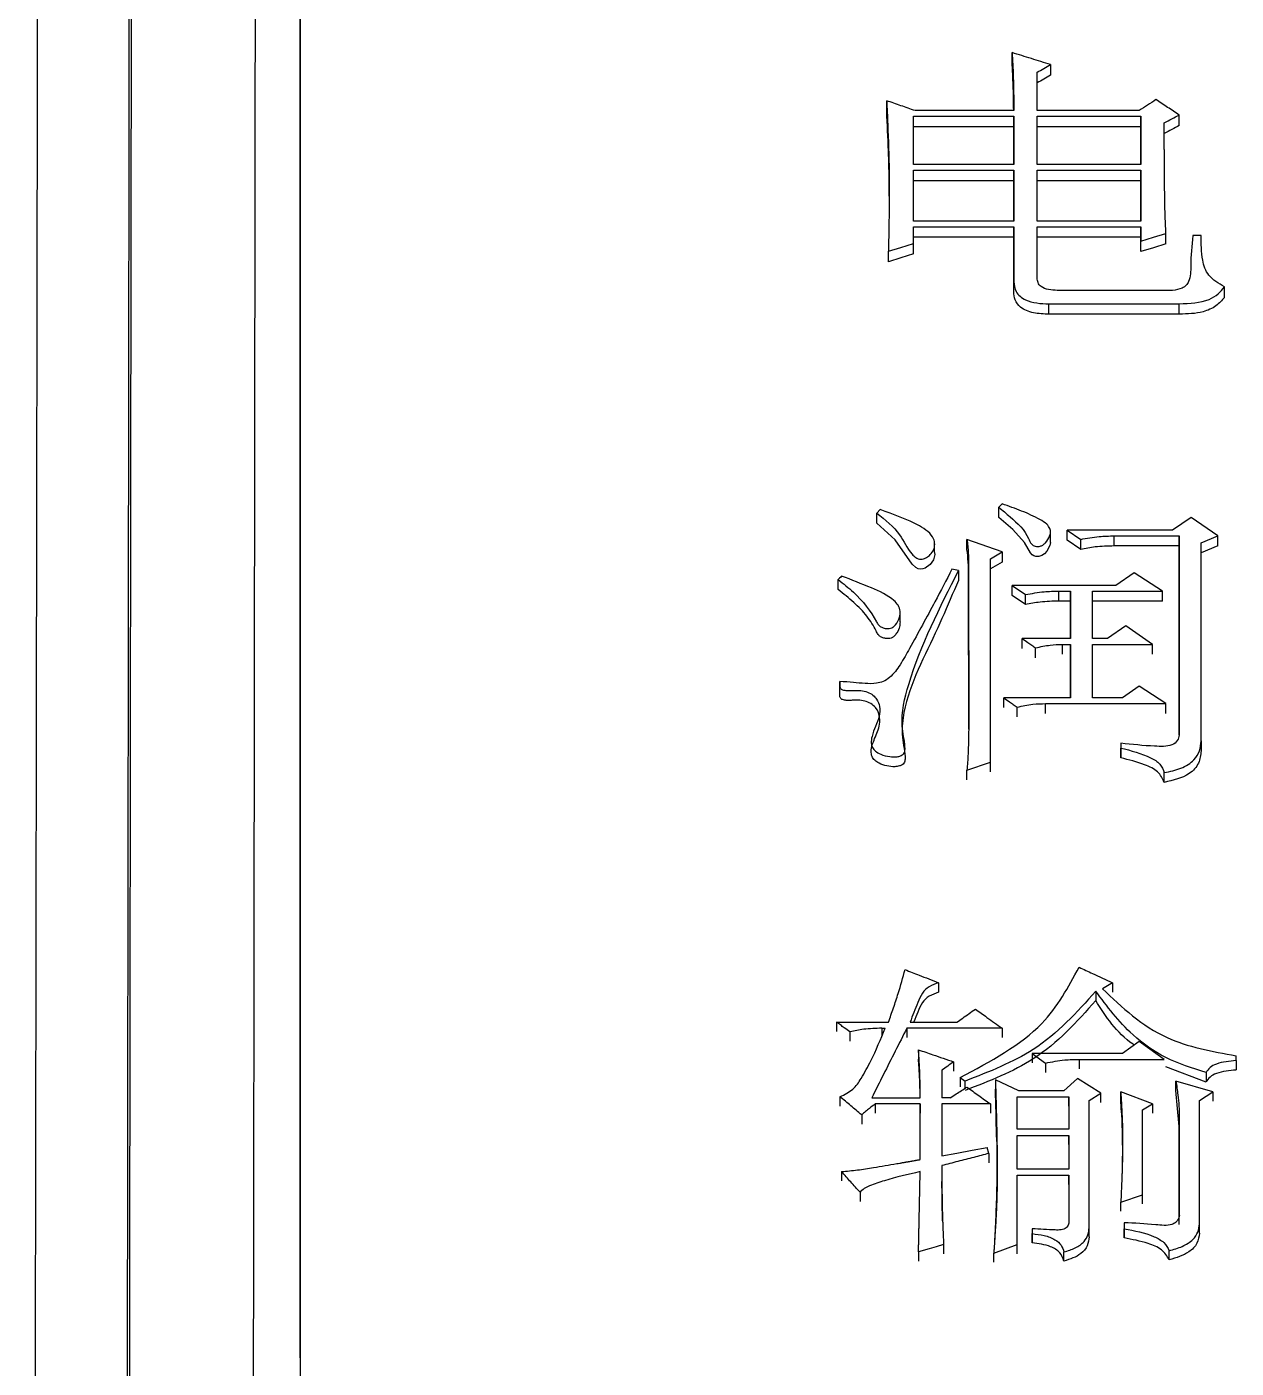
# Model space of a CAD drawing. Header units: millimetres. Extents: x 2160 to 4596, y 811 to 2534.
# Drawn here: x 2730.58 to 2738.4, y 2286.71 to 2295.39 of the extents above; entities that cross this region are included whole.
import ezdxf

# ---------------------------------------------------------------- set-up
doc = ezdxf.new("R2010")
doc.units = ezdxf.units.MM

msp = doc.modelspace()

# ---------------------------------------------------------------- linework, layer by layer
at = {"color": 7, "linetype": 'Continuous', "lineweight": 25}
for p, q in [((2736.9529, 2295.1514), (2736.9529, 2295.2206)), ((2737.1151, 2294.8449), (2737.1151, 2295.0933)), ((2737.2017, 2295.1429), (2737.2017, 2295.0737)), ((2736.1416, 2294.8401), (2736.1416, 2294.9089)), ((2736.9637, 2294.8449), (2736.3255, 2294.8449)), ((2737.775, 2294.8449), (2737.1151, 2294.8449)), ((2736.3147, 2294.8094), (2736.9637, 2294.8094)), ((2736.3147, 2294.4954), (2736.3147, 2294.8094)), ((2736.9637, 2294.7407), (2736.3147, 2294.7407)), ((2736.9637, 2294.8094), (2736.9637, 2294.4954)), ((2736.9637, 2294.7407), (2736.9637, 2294.8094)), ((2736.9637, 2294.4954), (2736.9637, 2294.7407)), ((2737.1151, 2294.8094), (2737.7858, 2294.8094)), ((2737.1151, 2294.4954), (2737.1151, 2294.8094)), ((2737.7858, 2294.7407), (2737.1151, 2294.7407)), ((2737.7858, 2294.8094), (2737.7858, 2294.4954)), ((2737.7858, 2294.7407), (2737.7858, 2294.8094)), ((2737.7858, 2294.4954), (2737.7858, 2294.7407)), ((2738.0346, 2294.7478), (2738.0346, 2294.8165)), ((2736.1532, 2294.551), (2736.1571, 2294.2026)), ((2736.9637, 2294.4954), (2736.3147, 2294.4954)), ((2737.7858, 2294.4954), (2737.1151, 2294.4954)), ((2736.3147, 2294.4596), (2736.9637, 2294.4596)), ((2736.3147, 2294.1295), (2736.3147, 2294.4596)), ((2736.9637, 2294.3914), (2736.3147, 2294.3914)), ((2736.9637, 2294.4596), (2736.9637, 2294.1295)), ((2736.9637, 2294.3914), (2736.9637, 2294.4596)), ((2736.9637, 2294.1295), (2736.9637, 2294.3914)), ((2737.1151, 2294.4596), (2737.7858, 2294.4596)), ((2737.1151, 2294.1295), (2737.1151, 2294.4596)), ((2737.7858, 2294.3914), (2737.1151, 2294.3914)), ((2737.7858, 2294.4596), (2737.7858, 2294.1295)), ((2737.7858, 2294.3914), (2737.7858, 2294.4596)), ((2737.7858, 2294.1295), (2737.7858, 2294.3914)), ((2736.9637, 2294.1295), (2736.3147, 2294.1295)), ((2736.3147, 2294.0935), (2736.9637, 2294.0935)), ((2736.3147, 2293.9854), (2736.3147, 2294.0935)), ((2736.9637, 2294.0935), (2736.9637, 2293.7396)), ((2736.9637, 2294.0257), (2736.9637, 2294.0935)), ((2737.7858, 2294.1295), (2737.1151, 2294.1295)), ((2737.1151, 2294.0935), (2737.7858, 2294.0935)), ((2737.1151, 2293.7614), (2737.1151, 2294.0935)), ((2737.7858, 2294.0935), (2737.7858, 2293.9998)), ((2737.7858, 2294.0257), (2737.7858, 2294.0935)), ((2737.9481, 2293.9826), (2737.9481, 2294.0503)), ((2736.9637, 2294.0257), (2736.3147, 2294.0257)), ((2736.3147, 2293.9178), (2736.3147, 2293.9854)), ((2736.9637, 2293.6723), (2736.9637, 2294.0257)), ((2737.7858, 2294.0257), (2737.1151, 2294.0257)), ((2737.7858, 2293.9322), (2737.7858, 2294.0257)), ((2737.7858, 2293.9322), (2737.7858, 2293.9998)), ((2738.1752, 2294.0358), (2738.1211, 2294.0358)), ((2736.1524, 2293.8673), (2736.1524, 2293.9349)), ((2736.9637, 2293.6723), (2736.9637, 2293.7396)), ((2738.3267, 2293.6362), (2738.3267, 2293.7034)), ((2737.9916, 2293.6817), (2737.2449, 2293.6817)), ((2737.1909, 2293.5275), (2737.1909, 2293.5946)), ((2737.1909, 2293.5946), (2738.0346, 2293.5946)), ((2738.0346, 2293.5275), (2737.1909, 2293.5275)), ((2738.0346, 2293.5275), (2738.0346, 2293.5946)), ((2736.0983, 2292.2628), (2736.0767, 2292.2405)), ((2736.0767, 2292.1752), (2736.0767, 2292.2405)), ((2736.8664, 2292.2122), (2736.8664, 2292.2776)), ((2738.1103, 2292.2109), (2737.9914, 2292.1293)), ((2738.2834, 2292.0921), (2738.1103, 2292.2109)), ((2736.4499, 2291.9918), (2736.4499, 2292.0569)), ((2736.888, 2291.9881), (2736.6608, 2292.0699)), ((2736.6608, 2292.0047), (2736.6608, 2292.0699)), ((2737.2021, 2292.0503), (2737.2021, 2292.116)), ((2737.3099, 2292.1293), (2737.3964, 2292.0699)), ((2737.9914, 2292.1293), (2737.3099, 2292.1293)), ((2737.3099, 2292.0641), (2737.3099, 2292.1293)), ((2737.3964, 2292.0047), (2737.3099, 2292.0641)), ((2737.3964, 2292.0047), (2737.3964, 2292.0699)), ((2737.6127, 2292.0921), (2738.0346, 2292.0921)), ((2737.6127, 2292.027), (2737.6127, 2292.0921)), ((2738.0346, 2292.0921), (2738.0346, 2290.8027)), ((2738.0346, 2292.027), (2738.0346, 2292.0921)), ((2738.1753, 2292.0476), (2738.2834, 2292.0921)), ((2738.1753, 2290.7648), (2738.1753, 2292.0476)), ((2738.2834, 2292.027), (2738.2834, 2292.0921)), ((2736.8123, 2291.9434), (2736.888, 2291.9881)), ((2736.888, 2291.9881), (2736.888, 2291.9231)), ((2738.0346, 2292.027), (2737.6127, 2292.027)), ((2738.0346, 2290.8027), (2738.0346, 2292.027)), ((2738.2834, 2292.027), (2738.1753, 2291.9825)), ((2736.6067, 2291.8689), (2736.5635, 2291.8764)), ((2736.8123, 2290.6285), (2736.8123, 2291.9434)), ((2736.888, 2291.9231), (2736.8123, 2291.8785)), ((2735.828, 2291.7446), (2735.828, 2291.8094)), ((2736.6067, 2291.8689), (2736.6067, 2291.8041)), ((2736.6716, 2291.8615), (2736.6717, 2290.8405)), ((2736.6716, 2291.7966), (2736.6716, 2291.8615)), ((2736.6717, 2290.8405), (2736.6716, 2291.7966)), ((2737.7426, 2291.854), (2737.6236, 2291.772)), ((2737.9265, 2291.7347), (2737.7426, 2291.854)), ((2736.9529, 2291.772), (2737.0394, 2291.7123)), ((2737.6236, 2291.772), (2736.9529, 2291.772)), ((2736.9529, 2291.7073), (2736.9529, 2291.772)), ((2737.0394, 2291.6476), (2736.9529, 2291.7073)), ((2737.0394, 2291.6476), (2737.0394, 2291.7123)), ((2737.2558, 2291.7347), (2737.3315, 2291.7347)), ((2737.2558, 2291.67), (2737.2558, 2291.7347)), ((2737.3315, 2291.7347), (2737.3315, 2291.4279)), ((2737.3315, 2291.67), (2737.3315, 2291.7347)), ((2737.4721, 2291.7347), (2737.9265, 2291.7347)), ((2737.4721, 2291.4279), (2737.4721, 2291.7347)), ((2737.9265, 2291.67), (2737.9265, 2291.7347)), ((2737.3315, 2291.67), (2737.2558, 2291.67)), ((2737.3315, 2291.4279), (2737.3315, 2291.67)), ((2737.9265, 2291.67), (2737.4721, 2291.67)), ((2736.2288, 2291.5358), (2736.2288, 2291.6006)), ((2737.6885, 2291.5103), (2737.5695, 2291.4279)), ((2737.8616, 2291.3904), (2737.6885, 2291.5103)), ((2737.3315, 2291.4279), (2737.0178, 2291.4279)), ((2737.0178, 2291.3636), (2737.0178, 2291.4279)), ((2737.1043, 2291.3037), (2737.1043, 2291.3679)), ((2737.2774, 2291.3904), (2737.3315, 2291.3904)), ((2737.2774, 2291.3904), (2737.2774, 2291.3261)), ((2737.3315, 2291.3904), (2737.3315, 2291.0444)), ((2737.3315, 2291.3262), (2737.3315, 2291.3904)), ((2737.5695, 2291.4279), (2737.4721, 2291.4279)), ((2737.4721, 2291.3904), (2737.8616, 2291.3904)), ((2737.4721, 2291.0444), (2737.4721, 2291.3904)), ((2737.8616, 2291.3262), (2737.8616, 2291.3904)), ((2737.3315, 2291.0444), (2737.3315, 2291.3261)), ((2735.8387, 2291.0559), (2735.8387, 2291.1197)), ((2737.775, 2291.1197), (2737.6668, 2291.0444)), ((2737.9481, 2291.0067), (2737.775, 2291.1197)), ((2737.3315, 2291.0444), (2736.8988, 2291.0444)), ((2736.8988, 2290.9807), (2736.8988, 2291.0444)), ((2737.1692, 2291.0067), (2737.9481, 2291.0067)), ((2737.1692, 2290.9429), (2737.1692, 2291.0067)), ((2737.6668, 2291.0444), (2737.4721, 2291.0444)), ((2737.9481, 2290.943), (2737.9481, 2291.0067)), ((2736.9854, 2290.9204), (2736.9854, 2290.984)), ((2737.656, 2290.7497), (2737.656, 2290.7194)), ((2737.656, 2290.7497), (2737.656, 2290.6864)), ((2738.1753, 2290.7648), (2738.1753, 2290.7015)), ((2737.656, 2290.656), (2737.656, 2290.7194)), ((2736.6608, 2290.5754), (2736.8123, 2290.6285)), ((2736.6608, 2290.5123), (2736.6608, 2290.5754)), ((2736.8123, 2290.5653), (2736.8123, 2290.6285)), ((2737.9373, 2290.497), (2737.9373, 2290.5602)), ((2736.477, 2289.1998), (2736.477, 2289.1384)), ((2737.602, 2289.1998), (2737.5371, 2289.1612)), ((2737.602, 2289.1998), (2737.602, 2289.1387)), ((2737.4938, 2289.1457), (2737.4938, 2289.0847)), ((2735.8171, 2288.9444), (2736.1524, 2288.9444)), ((2735.8171, 2288.9444), (2735.8171, 2288.8836)), ((2736.2931, 2288.9444), (2736.5959, 2288.9444)), ((2735.9036, 2288.8823), (2735.9036, 2288.8216)), ((2736.1092, 2288.9056), (2736.1308, 2288.9056)), ((2736.1092, 2288.9056), (2736.1092, 2288.8559)), ((2736.888, 2288.9056), (2736.2714, 2288.9056)), ((2736.2714, 2288.9056), (2736.2714, 2288.8449)), ((2736.888, 2288.9056), (2736.888, 2288.8449)), ((2736.3472, 2288.7658), (2736.3472, 2288.7053)), ((2737.775, 2288.8202), (2737.6669, 2288.7425)), ((2737.9373, 2288.7036), (2737.775, 2288.8202)), ((2736.5743, 2288.6881), (2736.5743, 2288.6277)), ((2737.0827, 2288.7425), (2737.1693, 2288.6803)), ((2737.6669, 2288.7425), (2737.0827, 2288.7425)), ((2737.0827, 2288.7425), (2737.0827, 2288.682)), ((2737.1693, 2288.6803), (2737.1693, 2288.6199)), ((2737.3856, 2288.7036), (2737.9373, 2288.7036)), ((2737.3856, 2288.7036), (2737.3856, 2288.6432)), ((2738.4024, 2288.6959), (2738.4024, 2288.727)), ((2738.4024, 2288.6959), (2738.4024, 2288.6354)), ((2736.4986, 2288.6336), (2736.4986, 2288.4544)), ((2736.6176, 2288.5869), (2736.65, 2288.5635)), ((2737.3748, 2288.5791), (2737.2883, 2288.5012)), ((2737.5262, 2288.4856), (2737.3748, 2288.5791)), ((2738.2077, 2288.5574), (2737.9475, 2288.6558)), ((2738.2077, 2288.6181), (2738.2077, 2288.5577)), ((2736.65, 2288.5175), (2736.65, 2288.5635)), ((2736.9962, 2288.5012), (2736.8447, 2288.5713)), ((2736.8447, 2288.5713), (2736.8447, 2288.5111)), ((2737.2883, 2288.5012), (2736.9962, 2288.5012)), ((2737.8616, 2288.4154), (2737.656, 2288.4934)), ((2737.656, 2288.4329), (2737.656, 2288.4934)), ((2738.251, 2288.4934), (2738.013, 2288.5635)), ((2738.013, 2288.5033), (2738.013, 2288.5635)), ((2738.0347, 2288.2692), (2738.013, 2288.503)), ((2738.1645, 2288.4388), (2738.251, 2288.4934)), ((2738.251, 2288.4934), (2738.251, 2288.4332)), ((2735.8388, 2288.4621), (2735.8388, 2288.402)), ((2736.0443, 2288.4544), (2736.358, 2288.4544)), ((2736.358, 2288.4154), (2736.0659, 2288.4154)), ((2736.0659, 2288.4154), (2736.0659, 2288.3553)), ((2736.358, 2288.0555), (2736.358, 2288.4154)), ((2736.358, 2288.4154), (2736.358, 2288.3553)), ((2736.5527, 2288.4544), (2736.4986, 2288.4544)), ((2736.8123, 2288.4154), (2736.4986, 2288.4154)), ((2736.4986, 2288.4154), (2736.4986, 2288.0791)), ((2736.8123, 2288.4154), (2736.8123, 2288.3553)), ((2736.9854, 2288.4622), (2737.3207, 2288.4622)), ((2736.9854, 2288.2513), (2736.9854, 2288.4622)), ((2737.3207, 2288.4622), (2737.3207, 2288.2513)), ((2737.3207, 2288.4021), (2737.3207, 2288.4622)), ((2737.4505, 2288.4388), (2737.5262, 2288.4856)), ((2737.4505, 2287.6153), (2737.4505, 2288.4388)), ((2737.5262, 2288.4254), (2737.5262, 2288.4856)), ((2737.66, 2288.3569), (2737.656, 2288.4329)), ((2737.7967, 2288.3763), (2737.8616, 2288.4154)), ((2737.8616, 2288.4154), (2737.8616, 2288.3553)), ((2738.1645, 2287.639), (2738.1645, 2288.4388)), ((2735.9794, 2288.3451), (2735.9794, 2288.2851)), ((2738.0347, 2288.3295), (2738.0347, 2287.6941)), ((2738.0347, 2288.2695), (2738.0347, 2288.3295)), ((2737.3207, 2288.2513), (2736.9854, 2288.2513)), ((2738.0347, 2287.6347), (2738.0347, 2288.2692)), ((2736.9854, 2288.2122), (2737.3207, 2288.2122)), ((2736.9854, 2287.9928), (2736.9854, 2288.2122)), ((2737.3207, 2288.2122), (2737.3207, 2287.9928)), ((2737.3207, 2288.1524), (2737.3207, 2288.2122)), ((2736.8015, 2288.0947), (2736.7907, 2288.1339)), ((2736.8015, 2288.0947), (2736.8015, 2288.0351)), ((2735.8496, 2287.9771), (2735.8496, 2287.9176)), ((2737.3207, 2287.9928), (2736.9854, 2287.9928)), ((2736.9854, 2287.9536), (2737.3207, 2287.9536)), ((2736.9854, 2287.5049), (2736.9854, 2287.9536)), ((2737.3207, 2287.9536), (2737.3207, 2287.6626)), ((2737.3207, 2287.8941), (2737.3207, 2287.9536)), ((2735.9686, 2287.8436), (2735.9686, 2287.7843)), ((2737.6561, 2287.7807), (2737.7967, 2287.8279)), ((2737.7967, 2287.7686), (2737.7967, 2287.8279)), ((2737.6561, 2287.7215), (2737.6561, 2287.7807)), ((2737.6777, 2287.6469), (2737.6777, 2287.6075)), ((2737.6777, 2287.6469), (2737.6777, 2287.5878)), ((2738.1645, 2287.5799), (2738.1645, 2287.639)), ((2737.0827, 2287.6075), (2737.0827, 2287.5759)), ((2737.0827, 2287.6075), (2737.0827, 2287.5485)), ((2737.0827, 2287.5166), (2737.0827, 2287.5759)), ((2737.4505, 2287.5563), (2737.4505, 2287.6153)), ((2737.6777, 2287.5481), (2737.6777, 2287.6075)), ((2736.3472, 2287.4576), (2736.3472, 2287.3988)), ((2736.5094, 2287.5049), (2736.5094, 2287.4461)), ((2736.8339, 2287.4497), (2736.9854, 2287.5049)), ((2736.8339, 2287.3909), (2736.8339, 2287.4497)), ((2736.9854, 2287.4461), (2736.9854, 2287.5049)), ((2737.2883, 2287.3984), (2737.2883, 2287.4576)), ((2737.9698, 2287.4063), (2737.9698, 2287.4655))]:
    msp.add_line(p, q, dxfattribs=at)
at = {"color": 7, "linetype": 'Continuous', "lineweight": 25, "flags": 128}
for points in [[(2737.7858, 2293.9998), (2737.8669, 2294.025), (2737.9481, 2294.0503)], [(2736.1524, 2293.9349), (2736.2335, 2293.9601), (2736.3147, 2293.9854)], [(2737.9481, 2293.9826), (2737.8669, 2293.9574), (2737.7858, 2293.9322)], [(2736.3147, 2293.9178), (2736.2335, 2293.8925), (2736.1524, 2293.8673)], [(2736.888, 2292.2998), (2736.8772, 2292.2887), (2736.8664, 2292.2776)], [(2736.4483, 2291.9904), (2736.4518, 2291.9726), (2736.4452, 2291.9381), (2736.4229, 2291.9065), (2736.3906, 2291.8836), (2736.376, 2291.8782), (2736.3612, 2291.8764), (2736.3448, 2291.8794), (2736.3297, 2291.887), (2736.3053, 2291.9095), (2736.1962, 2292.0658), (2736.0767, 2292.1752), (2736.0767, 2292.1752)], [(2737.2007, 2292.0505), (2737.1972, 2292.0302), (2737.1772, 2291.9941), (2737.1613, 2291.9752), (2737.1459, 2291.9648), (2737.1265, 2291.9592), (2737.1073, 2291.9591), (2737.0938, 2291.9625), (2737.0828, 2291.9694), (2737.072, 2291.983), (2737.0333, 2292.0498), (2736.9575, 2292.1344), (2736.8664, 2292.2122), (2736.8664, 2292.2122)], [(2735.8496, 2291.8317), (2735.8441, 2291.826), (2735.836, 2291.8177), (2735.8279, 2291.8094)], [(2735.8387, 2291.086), (2735.8387, 2291.1097), (2735.8387, 2291.1499)], [(2736.6176, 2288.5869), (2736.6176, 2288.56), (2736.6176, 2288.5432), (2736.6176, 2288.5266)], [(2736.4986, 2288.0791), (2736.596, 2288.0973), (2736.6933, 2288.1156), (2736.7907, 2288.1339)], [(2736.5094, 2287.5049), (2736.4624, 2287.4912), (2736.4154, 2287.4775), (2736.3472, 2287.4576)]]:
    msp.add_lwpolyline(points, dxfattribs=at)
at = {"color": 7, "linetype": 'Continuous', "lineweight": 25}
for points, knots in [([(2732.3461, 2317.8629), (2732.3462, 2317.7589), (2732.3462, 2317.2381), (2732.3463, 2315.8712), (2732.3463, 2313.7113), (2732.3464, 2311.0929), (2732.3464, 2308.6304), (2732.3465, 2305.1226), (2732.3465, 2301.9796), (2732.3465, 2297.6645), (2732.3466, 2292.9775), (2732.3466, 2287.8453), (2732.3467, 2282.4217), (2732.3467, 2277.863), (2732.3468, 2271.9405), (2732.3468, 2267.0347), (2732.3469, 2260.3558), (2732.347, 2256.063), (2732.3471, 2253.0619)], [0, 0, 0, 0, 0.020124, 0.100733, 0.181328, 0.221587, 0.302184, 0.342442, 0.423039, 0.463298, 0.543894, 0.624491, 0.664749, 0.745346, 0.785604, 0.8662, 0.906458, 1, 1, 1, 1]), ([(2732.3466, 2286.7729), (2732.3466, 2287.9576), (2732.3466, 2290.2111), (2732.3465, 2294.2514), (2732.3465, 2297.959), (2732.3465, 2302.1936), (2732.3464, 2305.2676), (2732.3464, 2308.6798), (2732.3463, 2311.6572), (2732.3463, 2314.0006), (2732.3462, 2315.9411), (2732.3462, 2316.6748), (2732.3461, 2317.1716)], [0, 0, 0, 0, 0.072858, 0.13859, 0.270184, 0.335916, 0.467513, 0.533245, 0.664841, 0.796434, 0.862166, 1, 1, 1, 1]), ([(2730.6775, 2316.9149), (2730.6776, 2316.9432), (2730.6779, 2317.0317), (2730.6766, 2316.0453), (2730.6737, 2314.0324), (2730.669, 2310.9697), (2730.6638, 2307.5815), (2730.6587, 2304.2441), (2730.6541, 2301.1744), (2730.6485, 2297.531), (2730.642, 2293.2603), (2730.6347, 2288.6146), (2730.627, 2283.6678), (2730.6188, 2278.4974), (2730.6098, 2272.8131), (2730.5999, 2266.6161), (2730.5892, 2259.9322), (2730.5817, 2255.2415), (2730.5778, 2252.8474)], [0, 0, 0, 0, 0.039342, 0.122943, 0.206183, 0.289063, 0.371582, 0.416612, 0.465601, 0.518547, 0.575452, 0.636313, 0.690059, 0.746552, 0.805793, 0.867782, 0.932518, 1, 1, 1, 1]), ([(2731.1828, 2252.7119), (2731.1874, 2256.0112), (2731.1965, 2262.6097), (2731.2094, 2272.0397), (2731.2215, 2280.9203), (2731.2324, 2289.078), (2731.2422, 2296.3784), (2731.2505, 2302.6961), (2731.2572, 2307.9182), (2731.2622, 2311.9747), (2731.2654, 2314.7227), (2731.2669, 2316.1688), (2731.2665, 2316.1455), (2731.2663, 2316.1368)], [0, 0, 0, 0, 0.094309, 0.188619, 0.282928, 0.377238, 0.471547, 0.565857, 0.660166, 0.754475, 0.848785, 0.943094, 1, 1, 1, 1]), ([(2731.1968, 2252.6632), (2731.2001, 2255.0489), (2731.2066, 2259.7555), (2731.2158, 2266.5047), (2731.2245, 2272.8473), (2731.2325, 2278.7425), (2731.2399, 2284.1731), (2731.2476, 2289.9061), (2731.2552, 2295.6747), (2731.2625, 2301.155), (2731.2682, 2305.6221), (2731.2727, 2309.1452), (2731.276, 2311.8072), (2731.2782, 2313.7101), (2731.2795, 2314.9289), (2731.2801, 2315.6459), (2731.2799, 2315.6767), (2731.2798, 2315.6914)], [0, 0, 0, 0, 0.06854, 0.13522, 0.200041, 0.263001, 0.324101, 0.38334, 0.468684, 0.549845, 0.626823, 0.699617, 0.768227, 0.832652, 0.892892, 0.948946, 1, 1, 1, 1]), ([(2732.078, 2314.9376), (2732.078, 2314.9496), (2732.0783, 2315.0619), (2732.0781, 2314.7092), (2732.0776, 2314.1393), (2732.077, 2313.5926), (2732.0763, 2312.9184), (2732.0754, 2312.1103), (2732.0743, 2311.1704), (2732.073, 2310.0988), (2732.0709, 2308.3893), (2732.0675, 2305.7032), (2732.0623, 2301.5534), (2732.0556, 2296.337), (2732.0483, 2290.7301), (2732.0407, 2285.0529), (2732.0332, 2279.5858), (2732.025, 2273.573), (2732.016, 2267.0254), (2732.0062, 2259.9825), (2731.9994, 2255.0402), (2731.9959, 2252.5261)], [0, 0, 0, 0, 0.008365, 0.077995, 0.107986, 0.138061, 0.168221, 0.198465, 0.228793, 0.259205, 0.289702, 0.358895, 0.433683, 0.514064, 0.600037, 0.66048, 0.723411, 0.788828, 0.856732, 0.927123, 1, 1, 1, 1]), ([(2736.9529, 2295.2206), (2736.9556, 2295.1694), (2736.9604, 2295.0813), (2736.963, 2294.956), (2736.9634, 2294.8819), (2736.9637, 2294.8449)], [0, 0, 0, 0, 0.41049, 0.705225, 1, 1, 1, 1]), ([(2737.2017, 2295.1429), (2737.1602, 2295.1558), (2737.0773, 2295.1818), (2736.9943, 2295.2077), (2736.9529, 2295.2206)], [0, 0, 0, 0, 0.499999, 1, 1, 1, 1]), ([(2736.9629, 2294.8449), (2736.9627, 2294.8735), (2736.9622, 2294.9391), (2736.9589, 2295.0413), (2736.9549, 2295.1147), (2736.9529, 2295.1514)], [0, 0, 0, 0, 0.279289, 0.639605, 1, 1, 1, 1]), ([(2737.1151, 2295.0933), (2737.1296, 2295.1016), (2737.1584, 2295.1181), (2737.1872, 2295.1346), (2737.2017, 2295.1429)], [0, 0, 0, 0, 0.500001, 1, 1, 1, 1]), ([(2737.2017, 2295.0737), (2737.1872, 2295.0655), (2737.1584, 2295.049), (2737.1296, 2295.0325), (2737.1151, 2295.0243)], [0, 0, 0, 0, 0.499999, 1, 1, 1, 1]), ([(2737.8832, 2294.916), (2737.8651, 2294.9042), (2737.8291, 2294.8805), (2737.793, 2294.8568), (2737.775, 2294.8449)], [0, 0, 0, 0, 0.499999, 1, 1, 1, 1]), ([(2738.0346, 2294.8165), (2738.0094, 2294.8331), (2737.9589, 2294.8663), (2737.9084, 2294.8994), (2737.8832, 2294.916)], [0, 0, 0, 0, 0.499999, 1, 1, 1, 1]), ([(2736.1416, 2294.9089), (2736.1438, 2294.8581), (2736.1506, 2294.7057), (2736.1586, 2294.4672), (2736.1577, 2294.1932), (2736.1542, 2294.021), (2736.1524, 2293.9349)], [0, 0, 0, 0, 0.157705, 0.473128, 0.736533, 1, 1, 1, 1]), ([(2736.3255, 2294.8449), (2736.2948, 2294.8556), (2736.2335, 2294.8769), (2736.1722, 2294.8982), (2736.1416, 2294.9089)], [0, 0, 0, 0, 0.5, 1, 1, 1, 1]), ([(2736.1528, 2294.5487), (2736.1526, 2294.561), (2736.1505, 2294.6586), (2736.1457, 2294.7555), (2736.1416, 2294.8401)], [0, 0, 0, 0, 0.126532, 1, 1, 1, 1]), ([(2737.9372, 2294.7666), (2737.9535, 2294.7749), (2737.9859, 2294.7916), (2738.0184, 2294.8082), (2738.0346, 2294.8165)], [0, 0, 0, 0, 0.5, 1, 1, 1, 1]), ([(2737.9481, 2294.0503), (2737.9461, 2294.092), (2737.9439, 2294.139), (2737.9419, 2294.2068), (2737.9406, 2294.2746), (2737.939, 2294.3578), (2737.9386, 2294.441), (2737.9382, 2294.4929), (2737.938, 2294.5292), (2737.9379, 2294.5499), (2737.9378, 2294.5629), (2737.9378, 2294.5732), (2737.9377, 2294.5836), (2737.9377, 2294.594), (2737.9376, 2294.6069), (2737.9376, 2294.6173), (2737.9376, 2294.6302), (2737.9375, 2294.6406), (2737.9375, 2294.6535), (2737.9375, 2294.6639), (2737.9374, 2294.6742), (2737.9374, 2294.6846), (2737.9374, 2294.6949), (2737.9374, 2294.7078), (2737.9373, 2294.7169), (2737.9373, 2294.7259), (2737.9373, 2294.7311), (2737.9373, 2294.7375), (2737.9373, 2294.7427), (2737.9373, 2294.7479), (2737.9373, 2294.7529), (2737.9373, 2294.7592), (2737.9373, 2294.7642), (2737.9372, 2294.7666)], [0, 0, 0, 0, 0.174064, 0.195822, 0.282854, 0.456917, 0.543949, 0.63098, 0.674496, 0.696253, 0.718011, 0.72889, 0.739769, 0.761527, 0.772406, 0.794164, 0.805043, 0.8268, 0.837679, 0.859437, 0.870316, 0.881195, 0.902953, 0.913832, 0.93559, 0.941029, 0.951908, 0.957347, 0.968226, 0.973666, 0.979105, 0.989553, 1, 1, 1, 1]), ([(2738.0346, 2294.7478), (2738.0184, 2294.7395), (2737.9859, 2294.7229), (2737.9535, 2294.7063), (2737.9372, 2294.698)], [0, 0, 0, 0, 0.499998, 1, 1, 1, 1]), ([(2738.1211, 2294.0358), (2738.1152, 2293.9709), (2738.1063, 2293.8724), (2738.1093, 2293.7614), (2738.0807, 2293.7135), (2738.0472, 2293.6892), (2738.0133, 2293.6846), (2737.9916, 2293.6817)], [0, 0, 0, 0, 0.493123, 0.748949, 0.813909, 0.880596, 1, 1, 1, 1]), ([(2738.3267, 2293.7034), (2738.2886, 2293.7264), (2738.2137, 2293.7715), (2738.1767, 2293.8967), (2738.1758, 2293.9831), (2738.1752, 2294.0358)], [0, 0, 0, 0, 0.287877, 0.565058, 1, 1, 1, 1]), ([(2736.9637, 2293.7396), (2736.9657, 2293.7168), (2736.9699, 2293.6705), (2737.0315, 2293.6174), (2737.1123, 2293.597), (2737.1645, 2293.5954), (2737.1909, 2293.5946)], [0, 0, 0, 0, 0.266734, 0.54095, 0.768753, 1, 1, 1, 1]), ([(2737.2449, 2293.6817), (2737.2262, 2293.6823), (2737.1892, 2293.6836), (2737.1412, 2293.7009), (2737.1174, 2293.7312), (2737.1159, 2293.7514), (2737.1151, 2293.7614)], [0, 0, 0, 0, 0.293264, 0.577264, 0.790624, 1, 1, 1, 1]), ([(2738.0346, 2293.5946), (2738.1027, 2293.5971), (2738.1968, 2293.6005), (2738.2879, 2293.6568), (2738.3139, 2293.688), (2738.3267, 2293.7034)], [0, 0, 0, 0, 0.57016, 0.787713, 1, 1, 1, 1]), ([(2737.1909, 2293.5275), (2737.1573, 2293.5287), (2737.0915, 2293.5309), (2737.0075, 2293.5641), (2736.9675, 2293.6188), (2736.965, 2293.6546), (2736.9637, 2293.6723)], [0, 0, 0, 0, 0.29371, 0.577274, 0.790365, 1, 1, 1, 1]), ([(2738.3267, 2293.6362), (2738.3099, 2293.6166), (2738.2758, 2293.5767), (2738.1728, 2293.5308), (2738.0874, 2293.5288), (2738.0346, 2293.5275)], [0, 0, 0, 0, 0.269783, 0.548444, 1, 1, 1, 1]), ([(2736.0767, 2292.2405), (2736.1318, 2292.1961), (2736.2292, 2292.1175), (2736.2758, 2292.0043), (2736.3236, 2291.9545), (2736.344, 2291.9438), (2736.362, 2291.9401), (2736.3812, 2291.9438), (2736.4026, 2291.9541), (2736.4269, 2291.9731), (2736.4478, 2292.0022), (2736.4539, 2292.0381), (2736.4464, 2292.0801), (2736.4104, 2292.1226), (2736.2969, 2292.1921), (2736.1864, 2292.2314), (2736.0983, 2292.2628)], [0, 0, 0, 0, 0.207529, 0.367372, 0.400836, 0.41667, 0.431354, 0.448141, 0.466694, 0.497248, 0.538464, 0.578549, 0.619959, 0.682145, 0.746849, 1, 1, 1, 1]), ([(2736.8664, 2292.2776), (2736.8909, 2292.2574), (2736.9648, 2292.1964), (2737.0465, 2292.1183), (2737.07, 2292.0455), (2737.0886, 2292.0293), (2737.1025, 2292.0242), (2737.1186, 2292.023), (2737.1361, 2292.0255), (2737.1544, 2292.0333), (2737.1767, 2292.0548), (2737.1925, 2292.0828), (2737.2046, 2292.1145), (2737.1979, 2292.1422), (2737.1757, 2292.1727), (2737.1122, 2292.2113), (2737.015, 2292.255), (2736.9305, 2292.2848), (2736.888, 2292.2998)], [0, 0, 0, 0, 0.109185, 0.329159, 0.383764, 0.397994, 0.412315, 0.428913, 0.44575, 0.465116, 0.490353, 0.552222, 0.585254, 0.61868, 0.660425, 0.720614, 0.859403, 1, 1, 1, 1]), ([(2736.6608, 2292.0699), (2736.6642, 2292.0403), (2736.6697, 2291.9909), (2736.6709, 2291.9214), (2736.6714, 2291.8815), (2736.6716, 2291.8615)], [0, 0, 0, 0, 0.426865, 0.713404, 1, 1, 1, 1]), ([(2737.3964, 2292.0699), (2737.4362, 2292.0772), (2737.5073, 2292.0905), (2737.5805, 2292.0916), (2737.6127, 2292.0921)], [0, 0, 0, 0, 0.558835, 1, 1, 1, 1]), ([(2736.6716, 2291.7966), (2736.6715, 2291.8115), (2736.671, 2291.8537), (2736.6702, 2291.9232), (2736.664, 2291.9775), (2736.6608, 2292.0047)], [0, 0, 0, 0, 0.213578, 0.606407, 1, 1, 1, 1]), ([(2737.6127, 2292.027), (2737.5717, 2292.0261), (2737.4984, 2292.0245), (2737.4275, 2292.0108), (2737.3964, 2292.0047)], [0, 0, 0, 0, 0.561085, 1, 1, 1, 1]), ([(2736.5635, 2291.8764), (2736.527, 2291.8063), (2736.4382, 2291.6354), (2736.3256, 2291.4294), (2736.2337, 2291.2635), (2736.1796, 2291.188), (2736.1225, 2291.148), (2736.0413, 2291.1294), (2735.9465, 2291.1437), (2735.8678, 2291.1482), (2735.8387, 2291.1499)], [0, 0, 0, 0, 0.2217717, 0.5408252, 0.6535026, 0.7489436, 0.7896473, 0.8225494, 0.93445, 1, 1, 1, 1]), ([(2735.828, 2291.8094), (2735.8615, 2291.7829), (2735.9629, 2291.7029), (2736.0423, 2291.5988), (2736.086, 2291.5169), (2736.1033, 2291.5023), (2736.1247, 2291.4939), (2736.1466, 2291.491), (2736.1667, 2291.4936), (2736.1844, 2291.5017), (2736.2076, 2291.5249), (2736.2241, 2291.5607), (2736.2319, 2291.6049), (2736.2183, 2291.6438), (2736.1623, 2291.7024), (2736.0317, 2291.7626), (2735.914, 2291.8073), (2735.8496, 2291.8317)], [0, 0, 0, 0, 0.118687, 0.359196, 0.382949, 0.402078, 0.421221, 0.441113, 0.455768, 0.470499, 0.490908, 0.548405, 0.590663, 0.633125, 0.674263, 0.821869, 1, 1, 1, 1]), ([(2735.8387, 2291.1197), (2735.8389, 2291.1163), (2735.8391, 2291.1104), (2735.8438, 2291.103), (2735.8512, 2291.0974), (2735.8679, 2291.0919), (2735.9097, 2291.0905), (2735.9619, 2291.0955), (2736.0175, 2291.0836), (2736.0536, 2291.0632), (2736.0819, 2291.0308), (2736.0994, 2290.9834), (2736.0939, 2290.8998), (2736.0494, 2290.8248), (2736.0388, 2290.7557), (2736.0468, 2290.7222), (2736.0682, 2290.6966), (2736.1073, 2290.675), (2736.1542, 2290.6626), (2736.1971, 2290.6608), (2736.2248, 2290.6657), (2736.2421, 2290.6737), (2736.253, 2290.6838), (2736.261, 2290.7016), (2736.2587, 2290.7619), (2736.2243, 2290.9061), (2736.3198, 2291.3042), (2736.4845, 2291.6284), (2736.6067, 2291.8689)], [0, 0, 0, 0, 0.005261, 0.008837, 0.012422, 0.017277, 0.029828, 0.061172, 0.078769, 0.096459, 0.112862, 0.137643, 0.170618, 0.238675, 0.261666, 0.275651, 0.289759, 0.306991, 0.331345, 0.347224, 0.357105, 0.364402, 0.370592, 0.376767, 0.392657, 0.46137, 0.600195, 1, 1, 1, 1]), ([(2736.6067, 2291.8041), (2736.5975, 2291.7837), (2736.5513, 2291.6815), (2736.4353, 2291.3978), (2736.264, 2291.0954), (2736.2338, 2290.806), (2736.2586, 2290.7018), (2736.261, 2290.6386), (2736.2532, 2290.6204), (2736.2408, 2290.6093), (2736.2203, 2290.601), (2736.1861, 2290.5968), (2736.1401, 2290.602), (2736.0957, 2290.617), (2736.0621, 2290.6386), (2736.0433, 2290.6658), (2736.0378, 2290.7154), (2736.0638, 2290.7845), (2736.0979, 2290.8596), (2736.0975, 2290.927), (2736.0792, 2290.9717), (2736.0488, 2291.0034), (2736.0106, 2291.0219), (2735.9657, 2291.0298), (2735.9265, 2291.0283), (2735.893, 2291.0273), (2735.8715, 2291.0281), (2735.8561, 2291.0316), (2735.8467, 2291.0363), (2735.8407, 2291.0431), (2735.8387, 2291.05), (2735.8387, 2291.0543), (2735.8387, 2291.0558)], [0, 0, 0, 0, 0.033509, 0.167495, 0.460572, 0.533975, 0.607467, 0.62244, 0.629349, 0.63632, 0.644144, 0.656215, 0.676583, 0.698156, 0.712672, 0.727345, 0.74395, 0.787231, 0.835835, 0.865096, 0.888822, 0.906543, 0.924342, 0.940793, 0.960202, 0.97046, 0.980426, 0.985388, 0.989354, 0.993351, 0.997673, 1, 1, 1, 1]), ([(2736.2274, 2291.5358), (2736.2271, 2291.5254), (2736.2263, 2291.5006), (2736.2114, 2291.4704), (2736.195, 2291.4469), (2736.1797, 2291.4345), (2736.1629, 2291.4284), (2736.1437, 2291.4268), (2736.1224, 2291.4301), (2736.1011, 2291.4391), (2736.0834, 2291.4556), (2736.0611, 2291.5026), (2736.0168, 2291.576), (2735.929, 2291.6633), (2735.8618, 2291.7173), (2735.828, 2291.7446)], [0, 0, 0, 0, 0.057364, 0.135452, 0.174054, 0.20354, 0.227011, 0.250403, 0.283482, 0.316855, 0.35045, 0.398369, 0.589542, 0.793116, 1, 1, 1, 1]), ([(2737.0394, 2291.7123), (2737.0792, 2291.7197), (2737.1503, 2291.733), (2737.2235, 2291.7342), (2737.2558, 2291.7347)], [0, 0, 0, 0, 0.558836, 1, 1, 1, 1]), ([(2737.2558, 2291.67), (2737.2147, 2291.6691), (2737.1415, 2291.6675), (2737.0706, 2291.6537), (2737.0394, 2291.6476)], [0, 0, 0, 0, 0.561086, 1, 1, 1, 1]), ([(2737.0178, 2291.4279), (2737.0302, 2291.4193), (2737.0508, 2291.405), (2737.0796, 2291.385), (2737.0961, 2291.3736), (2737.1043, 2291.3679)], [0, 0, 0, 0, 0.42837, 0.714189, 1, 1, 1, 1]), ([(2737.1043, 2291.3679), (2737.136, 2291.3747), (2737.1927, 2291.3869), (2737.2515, 2291.3893), (2737.2774, 2291.3904)], [0, 0, 0, 0, 0.558879, 1, 1, 1, 1]), ([(2735.8387, 2291.1499), (2735.8387, 2291.1443), (2735.8387, 2291.1342), (2735.8387, 2291.1242), (2735.8387, 2291.1197)], [0, 0, 0, 0, 0.56, 1, 1, 1, 1]), ([(2736.8988, 2291.0444), (2736.9112, 2291.0358), (2736.9318, 2291.0214), (2736.9606, 2291.0013), (2736.9771, 2290.9898), (2736.9854, 2290.984)], [0, 0, 0, 0, 0.428365, 0.714185, 1, 1, 1, 1]), ([(2736.9854, 2290.984), (2737.019, 2290.9914), (2737.0792, 2291.0046), (2737.1417, 2291.006), (2737.1692, 2291.0067)], [0, 0, 0, 0, 0.558545, 1, 1, 1, 1]), ([(2736.6717, 2290.8405), (2736.6714, 2290.814), (2736.6708, 2290.7609), (2736.6675, 2290.6725), (2736.6633, 2290.6107), (2736.6608, 2290.5754)], [0, 0, 0, 0, 0.300385, 0.600783, 1, 1, 1, 1]), ([(2738.0346, 2290.8027), (2738.0318, 2290.7904), (2738.0259, 2290.7654), (2737.9877, 2290.7341), (2737.9314, 2290.7289), (2737.821, 2290.7327), (2737.7291, 2290.7422), (2737.656, 2290.7497)], [0, 0, 0, 0, 0.110883, 0.226049, 0.356903, 0.489202, 1, 1, 1, 1]), ([(2737.9373, 2290.5602), (2737.9743, 2290.5677), (2738.0471, 2290.5824), (2738.13, 2290.6345), (2738.1705, 2290.7006), (2738.1737, 2290.7435), (2738.1753, 2290.7648)], [0, 0, 0, 0, 0.292671, 0.574804, 0.788903, 1, 1, 1, 1]), ([(2737.656, 2290.7194), (2737.7224, 2290.7025), (2737.8141, 2290.6792), (2737.9148, 2290.6192), (2737.9299, 2290.5795), (2737.9373, 2290.5602)], [0, 0, 0, 0, 0.572938, 0.791384, 1, 1, 1, 1]), ([(2737.656, 2290.6863), (2737.656, 2290.6806), (2737.656, 2290.6706), (2737.656, 2290.6605), (2737.656, 2290.656)], [0, 0, 0, 0, 0.56, 1, 1, 1, 1]), ([(2738.1753, 2290.7014), (2738.1726, 2290.6743), (2738.1673, 2290.6193), (2738.0891, 2290.5315), (2737.9955, 2290.5103), (2737.9373, 2290.497)], [0, 0, 0, 0, 0.269364, 0.545159, 1, 1, 1, 1]), ([(2737.9373, 2290.497), (2737.9258, 2290.5212), (2737.9022, 2290.571), (2737.792, 2290.6211), (2737.7079, 2290.6427), (2737.656, 2290.656)], [0, 0, 0, 0, 0.2654466, 0.5469642, 1, 1, 1, 1]), ([(2736.1524, 2288.9444), (2736.1636, 2288.9753), (2736.1859, 2289.0371), (2736.223, 2289.1504), (2736.2462, 2289.2333), (2736.2606, 2289.2848)], [0, 0, 0, 0, 0.274107, 0.548239, 1, 1, 1, 1]), ([(2736.2606, 2289.2848), (2736.2907, 2289.273), (2736.3419, 2289.2529), (2736.414, 2289.2246), (2736.456, 2289.2081), (2736.477, 2289.1998)], [0, 0, 0, 0, 0.417909, 0.708955, 1, 1, 1, 1]), ([(2736.6176, 2288.5869), (2736.813, 2288.6911), (2737.1561, 2288.8741), (2737.3166, 2289.172), (2737.3856, 2289.3002)], [0, 0, 0, 0, 0.5695969, 1, 1, 1, 1]), ([(2737.3856, 2289.3002), (2737.4146, 2289.2868), (2737.4652, 2289.2633), (2737.5373, 2289.2298), (2737.5804, 2289.2098), (2737.602, 2289.1998)], [0, 0, 0, 0, 0.402386, 0.701193, 1, 1, 1, 1]), ([(2736.477, 2289.1998), (2736.4556, 2289.1923), (2736.4137, 2289.1777), (2736.3666, 2289.1306), (2736.3432, 2289.0712), (2736.3165, 2289.0082), (2736.3009, 2288.9657), (2736.2931, 2288.9444)], [0, 0, 0, 0, 0.178456, 0.349692, 0.567005, 0.783635, 1, 1, 1, 1]), ([(2736.477, 2289.1384), (2736.4556, 2289.131), (2736.4138, 2289.1163), (2736.3666, 2289.0693), (2736.3434, 2289.0099), (2736.3247, 2288.9673), (2736.3164, 2288.9452), (2736.3161, 2288.9444)], [0, 0, 0, 0, 0.225395, 0.441569, 0.715814, 0.989183, 1, 1, 1, 1]), ([(2737.4938, 2289.1457), (2737.3713, 2289.0083), (2737.1492, 2288.7589), (2736.8047, 2288.6241), (2736.65, 2288.5635)], [0, 0, 0, 0, 0.551113, 1, 1, 1, 1]), ([(2738.2077, 2288.6181), (2738.1182, 2288.647), (2737.9413, 2288.7042), (2737.6878, 2288.8846), (2737.5669, 2289.0473), (2737.4938, 2289.1457)], [0, 0, 0, 0, 0.288018, 0.569196, 1, 1, 1, 1]), ([(2737.5371, 2289.1612), (2737.6644, 2289.0402), (2737.8956, 2288.8204), (2738.2453, 2288.7559), (2738.4024, 2288.727)], [0, 0, 0, 0, 0.550671, 1, 1, 1, 1]), ([(2736.5959, 2288.9444), (2736.6084, 2288.9533), (2736.6345, 2288.972), (2736.6742, 2289.0004), (2736.7013, 2289.0199), (2736.7149, 2289.0296)], [0, 0, 0, 0, 0.314652, 0.657325, 1, 1, 1, 1]), ([(2737.4938, 2289.0844), (2737.3713, 2288.9471), (2737.1491, 2288.6981), (2736.8047, 2288.5634), (2736.65, 2288.503)], [0, 0, 0, 0, 0.5510086, 1, 1, 1, 1]), ([(2736.7149, 2289.0296), (2736.7399, 2289.0117), (2736.7812, 2288.9821), (2736.8389, 2288.9408), (2736.8716, 2288.9173), (2736.888, 2288.9056)], [0, 0, 0, 0, 0.432644, 0.716322, 1, 1, 1, 1]), ([(2737.7425, 2288.7968), (2737.74, 2288.7985), (2737.6287, 2288.8747), (2737.5605, 2288.9807), (2737.4938, 2289.0844)], [0, 0, 0, 0, 0.0224538, 1, 1, 1, 1]), ([(2735.9036, 2288.8823), (2735.8913, 2288.8912), (2735.8707, 2288.906), (2735.8418, 2288.9266), (2735.8253, 2288.9385), (2735.8171, 2288.9444)], [0, 0, 0, 0, 0.428361, 0.714181, 1, 1, 1, 1]), ([(2735.8388, 2288.4621), (2735.8688, 2288.4769), (2735.9282, 2288.506), (2735.9854, 2288.5938), (2736.0572, 2288.724), (2736.1021, 2288.8347), (2736.1308, 2288.9056)], [0, 0, 0, 0, 0.161067, 0.318631, 0.564031, 1, 1, 1, 1]), ([(2736.1092, 2288.9056), (2736.0701, 2288.9045), (2736.0005, 2288.9026), (2735.9332, 2288.8885), (2735.9036, 2288.8823)], [0, 0, 0, 0, 0.561073, 1, 1, 1, 1]), ([(2736.2714, 2288.9056), (2736.2464, 2288.856), (2736.196, 2288.7561), (2736.1203, 2288.6057), (2736.0696, 2288.5048), (2736.0443, 2288.4544)], [0, 0, 0, 0, 0.330678, 0.665338, 1, 1, 1, 1]), ([(2736.358, 2288.4544), (2736.3579, 2288.4877), (2736.3578, 2288.5564), (2736.354, 2288.6602), (2736.3494, 2288.7306), (2736.3472, 2288.7658)], [0, 0, 0, 0, 0.320269, 0.660054, 1, 1, 1, 1]), ([(2736.3472, 2288.7658), (2736.3781, 2288.7553), (2736.4314, 2288.737), (2736.5071, 2288.7111), (2736.5519, 2288.6958), (2736.5743, 2288.6881)], [0, 0, 0, 0, 0.4083, 0.70415, 1, 1, 1, 1]), ([(2736.3575, 2288.4544), (2736.3575, 2288.4676), (2736.3573, 2288.516), (2736.3538, 2288.5996), (2736.3494, 2288.6699), (2736.3472, 2288.705)], [0, 0, 0, 0, 0.1572683, 0.5785381, 1, 1, 1, 1]), ([(2736.5743, 2288.6881), (2736.5617, 2288.679), (2736.5365, 2288.6609), (2736.5112, 2288.6427), (2736.4986, 2288.6336)], [0, 0, 0, 0, 0.5000008, 1, 1, 1, 1]), ([(2737.1693, 2288.6803), (2737.2103, 2288.6882), (2737.2815, 2288.702), (2737.3547, 2288.7032), (2737.3856, 2288.7036)], [0, 0, 0, 0, 0.576908, 1, 1, 1, 1]), ([(2738.4024, 2288.6959), (2738.3584, 2288.6921), (2738.2975, 2288.6869), (2738.2306, 2288.653), (2738.2153, 2288.6296), (2738.2077, 2288.6181)], [0, 0, 0, 0, 0.571542, 0.789948, 1, 1, 1, 1]), ([(2738.4024, 2288.6351), (2738.3584, 2288.6314), (2738.2975, 2288.6262), (2738.2307, 2288.5923), (2738.2153, 2288.5689), (2738.2077, 2288.5574)], [0, 0, 0, 0, 0.5716925, 0.7900761, 1, 1, 1, 1]), ([(2736.5527, 2288.4544), (2736.5657, 2288.4629), (2736.5903, 2288.4788), (2736.6263, 2288.5022), (2736.6494, 2288.5171), (2736.6609, 2288.5246)], [0, 0, 0, 0, 0.36195, 0.680974, 1, 1, 1, 1]), ([(2736.6609, 2288.5246), (2736.6861, 2288.5064), (2736.7366, 2288.47), (2736.7871, 2288.4336), (2736.8123, 2288.4154)], [0, 0, 0, 0, 0.5, 1, 1, 1, 1]), ([(2736.8447, 2288.5713), (2736.8449, 2288.5644), (2736.8453, 2288.5506), (2736.8459, 2288.5299), (2736.8465, 2288.5091), (2736.8471, 2288.4884), (2736.8476, 2288.4711), (2736.8481, 2288.4538), (2736.8485, 2288.4399), (2736.8489, 2288.4261), (2736.8492, 2288.4157), (2736.8494, 2288.4071), (2736.8497, 2288.3949), (2736.85, 2288.3828), (2736.8504, 2288.369), (2736.8507, 2288.3586), (2736.851, 2288.3447), (2736.8514, 2288.3309), (2736.8518, 2288.3135), (2736.8521, 2288.2997), (2736.8524, 2288.2858), (2736.8526, 2288.2771), (2736.8528, 2288.2685), (2736.853, 2288.2598), (2736.8532, 2288.2511), (2736.8534, 2288.2425), (2736.8536, 2288.2338), (2736.8537, 2288.2251), (2736.8539, 2288.2164), (2736.8541, 2288.2078), (2736.8542, 2288.1991), (2736.8544, 2288.1904), (2736.8545, 2288.1817), (2736.8547, 2288.1731), (2736.8548, 2288.1644), (2736.8552, 2288.1453), (2736.8562, 2288.0723), (2736.8569, 2287.9749), (2736.8558, 2287.8774), (2736.8546, 2287.8286), (2736.8538, 2287.8007), (2736.853, 2287.7798), (2736.8522, 2287.7588), (2736.8513, 2287.7379), (2736.8505, 2287.7205), (2736.8497, 2287.703), (2736.8488, 2287.6856), (2736.8479, 2287.6681), (2736.8469, 2287.6507), (2736.8459, 2287.6332), (2736.8446, 2287.6123), (2736.8436, 2287.5948), (2736.8425, 2287.5773), (2736.8413, 2287.5599), (2736.8402, 2287.5424), (2736.839, 2287.5249), (2736.8379, 2287.5075), (2736.8367, 2287.49), (2736.8354, 2287.4707), (2736.8345, 2287.4585), (2736.8339, 2287.4497)], [0, 0, 0, 0, 0.018603, 0.037206, 0.055809, 0.074412, 0.093015, 0.102316, 0.120919, 0.130221, 0.139522, 0.148824, 0.153474, 0.172077, 0.181379, 0.19068, 0.199982, 0.218585, 0.227886, 0.246489, 0.255791, 0.265092, 0.269743, 0.279044, 0.288346, 0.292997, 0.302298, 0.311599, 0.31625, 0.325552, 0.334853, 0.339504, 0.348805, 0.358107, 0.362758, 0.372059, 0.409265, 0.558092, 0.632505, 0.669711, 0.688314, 0.706917, 0.72552, 0.744123, 0.762726, 0.772028, 0.790631, 0.809233, 0.818535, 0.837138, 0.855741, 0.874344, 0.883645, 0.902248, 0.920851, 0.930153, 0.948756, 0.967359, 0.97666, 1, 1, 1, 1]), ([(2736.8524, 2288.2014), (2736.8523, 2288.2046), (2736.8504, 2288.308), (2736.8475, 2288.411), (2736.8447, 2288.5107)], [0, 0, 0, 0, 0.030859, 1, 1, 1, 1]), ([(2737.656, 2288.4934), (2737.6575, 2288.4692), (2737.6596, 2288.4328), (2737.6618, 2288.3904), (2737.6628, 2288.3692), (2737.6638, 2288.3479), (2737.6664, 2288.2842), (2737.6679, 2288.1991), (2737.6674, 2288.1017), (2737.6663, 2288.0499), (2737.6655, 2288.0195), (2737.6652, 2288.0103), (2737.6649, 2287.9981), (2737.6645, 2287.986), (2737.6641, 2287.9738), (2737.6638, 2287.9646), (2737.6635, 2287.9555), (2737.663, 2287.9433), (2737.6625, 2287.9311), (2737.6621, 2287.9189), (2737.6617, 2287.9097), (2737.6612, 2287.8975), (2737.6607, 2287.8853), (2737.6601, 2287.8701), (2737.6594, 2287.8548), (2737.6586, 2287.8365), (2737.6575, 2287.8118), (2737.6566, 2287.7932), (2737.6561, 2287.7807)], [0, 0, 0, 0, 0.10244, 0.15366, 0.17927, 0.192075, 0.243295, 0.448194, 0.550635, 0.653077, 0.665882, 0.678687, 0.691492, 0.717102, 0.729907, 0.742712, 0.755517, 0.768321, 0.793931, 0.806736, 0.819541, 0.832346, 0.857956, 0.870761, 0.896371, 0.921981, 0.947591, 1, 1, 1, 1]), ([(2738.013, 2288.5635), (2738.0173, 2288.5337), (2738.0249, 2288.48), (2738.0326, 2288.4019), (2738.034, 2288.3536), (2738.0347, 2288.3295)], [0, 0, 0, 0, 0.38409, 0.691775, 1, 1, 1, 1]), ([(2735.9794, 2288.3451), (2735.9559, 2288.3646), (2735.9091, 2288.4037), (2735.8622, 2288.4426), (2735.8388, 2288.4621)], [0, 0, 0, 0, 0.4999998, 1, 1, 1, 1]), ([(2736.0659, 2288.4154), (2736.0541, 2288.4058), (2736.0338, 2288.3893), (2736.0049, 2288.3659), (2735.9879, 2288.352), (2735.9794, 2288.3451)], [0, 0, 0, 0, 0.408883, 0.704441, 1, 1, 1, 1]), ([(2737.6602, 2288.3581), (2737.6602, 2288.3582), (2737.6602, 2288.359), (2737.6604, 2288.3538), (2737.6631, 2288.2902), (2737.6664, 2288.1794), (2737.6659, 2288.0393), (2737.6641, 2287.9798), (2737.6632, 2287.948)], [0, 0, 0, 0, 0.003713, 0.025466, 0.076389, 0.48901, 0.726573, 1, 1, 1, 1]), ([(2737.7967, 2287.8279), (2737.7967, 2287.9613), (2737.7967, 2288.1445), (2737.7967, 2288.3268), (2737.7967, 2288.3763)], [0, 0, 0, 0, 0.728341, 1, 1, 1, 1]), ([(2736.8523, 2288.2053), (2736.8523, 2288.2053), (2736.8523, 2288.2057), (2736.8523, 2288.2046), (2736.8528, 2288.1787), (2736.8547, 2288.0437), (2736.8534, 2287.8778), (2736.8478, 2287.705), (2736.8422, 2287.5873), (2736.8394, 2287.5329), (2736.8385, 2287.516), (2736.8384, 2287.5138), (2736.8384, 2287.5137), (2736.8384, 2287.5137)], [0, 0, 0, 0, 0.000503, 0.007261, 0.013576, 0.221535, 0.500861, 0.756485, 0.9233, 0.984677, 0.995082, 0.99888, 1, 1, 1, 1]), ([(2735.8496, 2287.9771), (2735.8841, 2287.9804), (2735.9531, 2287.9871), (2736.0719, 2288.006), (2736.1627, 2288.0214), (2736.2226, 2288.0318), (2736.2352, 2288.0339), (2736.2446, 2288.0356), (2736.2541, 2288.0372), (2736.2619, 2288.0386), (2736.2698, 2288.04), (2736.2761, 2288.0411), (2736.284, 2288.0425), (2736.2919, 2288.0439), (2736.2997, 2288.0453), (2736.3076, 2288.0466), (2736.3155, 2288.048), (2736.3233, 2288.0494), (2736.3312, 2288.0508), (2736.3391, 2288.0522), (2736.3485, 2288.0539), (2736.3548, 2288.055), (2736.358, 2288.0555)], [0, 0, 0, 0, 0.201249, 0.402512, 0.701241, 0.738586, 0.757258, 0.77593, 0.794603, 0.813275, 0.822611, 0.841284, 0.85062, 0.869292, 0.887965, 0.897301, 0.915973, 0.934645, 0.943982, 0.962654, 0.981327, 1, 1, 1, 1]), ([(2736.8015, 2288.0947), (2736.7694, 2288.0864), (2736.703, 2288.0692), (2736.602, 2288.0431), (2736.5331, 2288.0253), (2736.4986, 2288.0163)], [0, 0, 0, 0, 0.317295, 0.658647, 1, 1, 1, 1]), ([(2735.9686, 2287.8436), (2735.9487, 2287.8659), (2735.9091, 2287.9104), (2735.8694, 2287.9549), (2735.8496, 2287.9771)], [0, 0, 0, 0, 0.499998, 1, 1, 1, 1]), ([(2736.358, 2287.9771), (2736.28, 2287.9596), (2736.1679, 2287.9344), (2736.0494, 2287.8931), (2735.9938, 2287.8692), (2735.9769, 2287.852), (2735.9686, 2287.8436)], [0, 0, 0, 0, 0.564923, 0.811394, 0.907312, 1, 1, 1, 1]), ([(2736.3472, 2287.4576), (2736.3472, 2287.4601), (2736.3473, 2287.4639), (2736.3474, 2287.4689), (2736.3475, 2287.4739), (2736.3476, 2287.4802), (2736.3478, 2287.4877), (2736.3479, 2287.4953), (2736.3481, 2287.5028), (2736.3483, 2287.5104), (2736.3484, 2287.5179), (2736.3486, 2287.5254), (2736.3487, 2287.533), (2736.3489, 2287.5405), (2736.349, 2287.5481), (2736.3492, 2287.5581), (2736.3494, 2287.5682), (2736.3497, 2287.5782), (2736.3498, 2287.5857), (2736.35, 2287.5933), (2736.3501, 2287.6008), (2736.3503, 2287.6083), (2736.3504, 2287.6159), (2736.3506, 2287.6234), (2736.3507, 2287.6309), (2736.3509, 2287.6384), (2736.3511, 2287.646), (2736.3512, 2287.6535), (2736.3514, 2287.6635), (2736.3516, 2287.6736), (2736.3518, 2287.6836), (2736.352, 2287.6911), (2736.3521, 2287.6986), (2736.3523, 2287.7062), (2736.3525, 2287.7137), (2736.3526, 2287.7212), (2736.3528, 2287.7287), (2736.3529, 2287.7362), (2736.3531, 2287.7438), (2736.3532, 2287.7513), (2736.3535, 2287.7613), (2736.3537, 2287.7713), (2736.3539, 2287.7813), (2736.354, 2287.7889), (2736.3542, 2287.7964), (2736.3543, 2287.8039), (2736.3545, 2287.8114), (2736.3547, 2287.8189), (2736.3548, 2287.8264), (2736.355, 2287.8339), (2736.3551, 2287.8414), (2736.3553, 2287.849), (2736.3554, 2287.8565), (2736.3557, 2287.8665), (2736.3559, 2287.8765), (2736.3561, 2287.8865), (2736.3562, 2287.894), (2736.3564, 2287.9015), (2736.3566, 2287.909), (2736.3567, 2287.9165), (2736.3569, 2287.924), (2736.357, 2287.9315), (2736.3572, 2287.939), (2736.3573, 2287.9465), (2736.3575, 2287.954), (2736.3577, 2287.9642), (2736.3579, 2287.9719), (2736.358, 2287.9771)], [0, 0, 0, 0, 0.014477, 0.021715, 0.028953, 0.043429, 0.057906, 0.072382, 0.086858, 0.101335, 0.115811, 0.130287, 0.144764, 0.15924, 0.173716, 0.188193, 0.217145, 0.231622, 0.246098, 0.260574, 0.275051, 0.289527, 0.304003, 0.31848, 0.332956, 0.347432, 0.361908, 0.376385, 0.390861, 0.419814, 0.43429, 0.448766, 0.463243, 0.477719, 0.492195, 0.506672, 0.521148, 0.535624, 0.550101, 0.564577, 0.579053, 0.608006, 0.622482, 0.636959, 0.651435, 0.665911, 0.680388, 0.694864, 0.70934, 0.723817, 0.738293, 0.752769, 0.767246, 0.781722, 0.810675, 0.825151, 0.839627, 0.854104, 0.86858, 0.883056, 0.897533, 0.912009, 0.926485, 0.940962, 0.955438, 0.969914, 1, 1, 1, 1]), ([(2736.4986, 2288.0163), (2736.4986, 2287.9611), (2736.4985, 2287.9042), (2736.4991, 2287.8438), (2736.4991, 2287.8351), (2736.4992, 2287.8265), (2736.4993, 2287.8178), (2736.4994, 2287.8109), (2736.4995, 2287.8023), (2736.4996, 2287.7954), (2736.4998, 2287.7867), (2736.4999, 2287.7798), (2736.5001, 2287.7712), (2736.5002, 2287.7625), (2736.5005, 2287.7487), (2736.5008, 2287.7366), (2736.5011, 2287.7245), (2736.5013, 2287.7158), (2736.5016, 2287.7072), (2736.5018, 2287.6985), (2736.5021, 2287.6899), (2736.5024, 2287.6795), (2736.5028, 2287.6691), (2736.5031, 2287.6605), (2736.5034, 2287.6518), (2736.5037, 2287.6432), (2736.504, 2287.6345), (2736.5043, 2287.6276), (2736.5046, 2287.6207), (2736.5048, 2287.6137), (2736.5052, 2287.6051), (2736.5055, 2287.5964), (2736.5059, 2287.5878), (2736.5062, 2287.5791), (2736.507, 2287.5601), (2736.5081, 2287.5348), (2736.5091, 2287.5129), (2736.5094, 2287.5049)], [0, 0, 0, 0, 0.32454, 0.334682, 0.354966, 0.37525, 0.385391, 0.405675, 0.415817, 0.436101, 0.446242, 0.466526, 0.476668, 0.496952, 0.517235, 0.557803, 0.567945, 0.588228, 0.608512, 0.618654, 0.638938, 0.659221, 0.679505, 0.699789, 0.709931, 0.730214, 0.750498, 0.76064, 0.770782, 0.791065, 0.801207, 0.821491, 0.841775, 0.851916, 0.8722, 0.953335, 1, 1, 1, 1]), ([(2736.5032, 2287.6582), (2736.5031, 2287.6596), (2736.503, 2287.6642), (2736.5013, 2287.7155), (2736.4997, 2287.7986), (2736.499, 2287.8744), (2736.4989, 2287.9095), (2736.4989, 2287.9126)], [0, 0, 0, 0, 0.0435883, 0.1396298, 0.6317971, 0.9677454, 1, 1, 1, 1]), ([(2737.3207, 2287.6626), (2737.3203, 2287.654), (2737.3193, 2287.6366), (2737.3049, 2287.6097), (2737.2685, 2287.5984), (2737.1942, 2287.6007), (2737.132, 2287.6045), (2737.0827, 2287.6075)], [0, 0, 0, 0, 0.111245, 0.226323, 0.352571, 0.486481, 1, 1, 1, 1]), ([(2738.0348, 2287.6941), (2738.0322, 2287.6833), (2738.0282, 2287.6658), (2738.0098, 2287.6455), (2737.9635, 2287.6243), (2737.8461, 2287.6389), (2737.7447, 2287.6437), (2737.6777, 2287.6469)], [0, 0, 0, 0, 0.101343, 0.162893, 0.226662, 0.489518, 1, 1, 1, 1]), ([(2737.9698, 2287.4655), (2737.9986, 2287.4736), (2738.0554, 2287.4896), (2738.1218, 2287.5317), (2738.1595, 2287.5851), (2738.1628, 2287.6211), (2738.1645, 2287.639)], [0, 0, 0, 0, 0.291495, 0.574413, 0.789057, 1, 1, 1, 1]), ([(2737.0827, 2287.5759), (2737.1089, 2287.5728), (2737.1607, 2287.5665), (2737.2275, 2287.5423), (2737.2735, 2287.5031), (2737.2834, 2287.4726), (2737.2883, 2287.4576)], [0, 0, 0, 0, 0.2904, 0.575151, 0.790821, 1, 1, 1, 1]), ([(2737.0827, 2287.5482), (2737.0827, 2287.5423), (2737.0827, 2287.5318), (2737.0827, 2287.5213), (2737.0827, 2287.5166)], [0, 0, 0, 0, 0.56, 1, 1, 1, 1]), ([(2737.2883, 2287.4576), (2737.3136, 2287.4649), (2737.3634, 2287.4793), (2737.4185, 2287.5197), (2737.4472, 2287.568), (2737.4494, 2287.5997), (2737.4505, 2287.6153)], [0, 0, 0, 0, 0.291879, 0.573778, 0.788361, 1, 1, 1, 1]), ([(2737.4505, 2287.556), (2737.4486, 2287.536), (2737.4447, 2287.4956), (2737.3912, 2287.431), (2737.3277, 2287.4109), (2737.2883, 2287.3984)], [0, 0, 0, 0, 0.269955, 0.546271, 1, 1, 1, 1]), ([(2737.6777, 2287.6075), (2737.7443, 2287.5951), (2737.8364, 2287.578), (2737.9386, 2287.5225), (2737.9595, 2287.4842), (2737.9698, 2287.4655)], [0, 0, 0, 0, 0.5719863, 0.7904957, 1, 1, 1, 1]), ([(2737.6777, 2287.5875), (2737.6777, 2287.5801), (2737.6777, 2287.567), (2737.6777, 2287.5539), (2737.6777, 2287.5481)], [0, 0, 0, 0, 0.56, 1, 1, 1, 1]), ([(2737.9698, 2287.4063), (2737.9551, 2287.4297), (2737.925, 2287.4777), (2737.814, 2287.5226), (2737.7297, 2287.5384), (2737.6777, 2287.5481)], [0, 0, 0, 0, 0.266788, 0.548105, 1, 1, 1, 1]), ([(2738.1645, 2287.5796), (2738.1617, 2287.5568), (2738.156, 2287.5106), (2738.0871, 2287.4415), (2738.0147, 2287.4198), (2737.9698, 2287.4063)], [0, 0, 0, 0, 0.268865, 0.545664, 1, 1, 1, 1]), ([(2737.2883, 2287.3984), (2737.2812, 2287.4175), (2737.2668, 2287.4565), (2737.1899, 2287.5029), (2737.1237, 2287.5114), (2737.0827, 2287.5166)], [0, 0, 0, 0, 0.266757, 0.545382, 1, 1, 1, 1])]:
    msp.add_open_spline(points, degree=3, knots=knots, dxfattribs=at)

doc.saveas('drawing.dxf')
